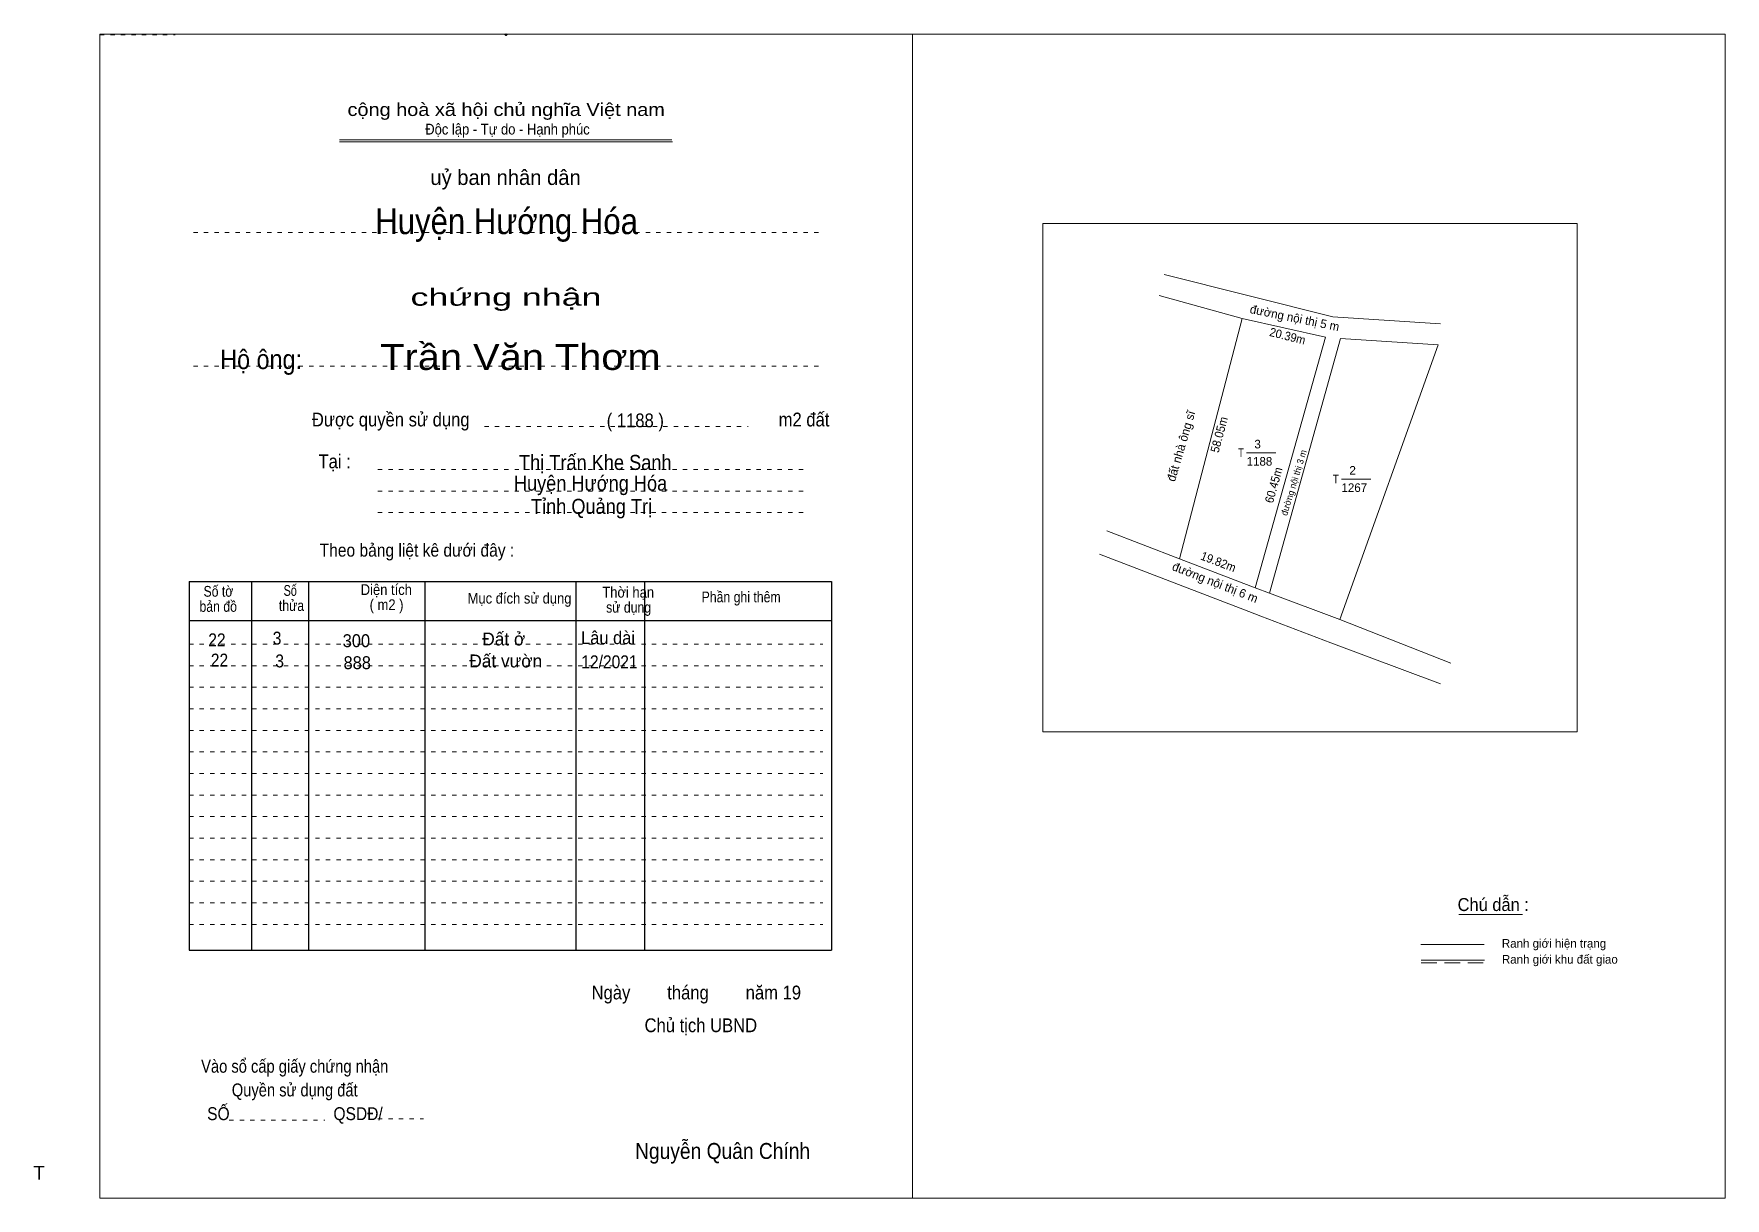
# Model space of a CAD drawing. Header units: centimetres. Extents: x -1.7 to 37.5, y -0.6 to 26.4.
import ezdxf
from ezdxf.enums import TextEntityAlignment as Align

# ---------------------------------------------------------------- set-up
doc = ezdxf.new("R2010")
doc.units = ezdxf.units.CM
doc.header["$LTSCALE"] = 0.12
doc.header["$PDMODE"] = 32
doc.header["$PDSIZE"] = 0.06
doc.linetypes.add('DOTTED', pattern=[1.5, 0.3, -1.2])
doc.linetypes.add('MEDIUM_DASHED', pattern=[4.5, 3, -1.5])
for name, color, linetype, lineweight in [('1', 7, 'DOTTED', 13), ('10', 7, 'Continuous', 13), ('13', 7, 'Continuous', 13), ('2', 7, 'Continuous', 13), ('22', 7, 'Continuous', 13), ('3', 7, 'Continuous', 13)]:
    doc.layers.add(name, color=color, linetype=linetype, lineweight=lineweight)
for name, color, linetype in [('32', 7, 'Continuous'), ('34', 7, 'Continuous'), ('50', 7, 'Continuous')]:
    doc.layers.add(name, color=color, linetype=linetype)

msp = doc.modelspace()

# ---------------------------------------------------------------- linework, layer by layer
at = {"layer": '1', "linetype": 'Continuous'}
for p, q in [((-0.16, 26.41), (-0.16, 24.71)), ((5.4, 23.96), (13.11, 23.96)), ((5.4, 23.91), (13.12, 23.91))]:
    msp.add_line(p, q, dxfattribs=at)
at = {"layer": '1'}
for p, q in [((-0.16, 26.39), (1.59, 26.39)), ((1.59, 26.41), (3.34, 26.41)), ((2.01, 21.81), (16.51, 21.81)), ((8.76, 17.31), (14.88, 17.31)), ((6.29, 16.31), (16.23, 16.31)), ((6.29, 15.81), (16.23, 15.81)), ((6.29, 15.31), (16.23, 15.31)), ((1.91, 12.26), (16.61, 12.26)), ((1.91, 11.76), (16.61, 11.76)), ((1.91, 11.26), (16.61, 11.26)), ((1.91, 10.76), (16.61, 10.76)), ((1.91, 10.26), (16.61, 10.26)), ((1.91, 9.76), (16.61, 9.76)), ((1.91, 9.26), (16.61, 9.26)), ((1.91, 8.76), (16.61, 8.76)), ((1.91, 8.26), (16.61, 8.26)), ((1.91, 7.76), (16.61, 7.76)), ((1.91, 7.26), (16.61, 7.26)), ((1.91, 6.76), (16.61, 6.76)), ((1.91, 6.26), (16.61, 6.26)), ((1.91, 5.76), (16.61, 5.76)), ((2.84, 1.22), (5.06, 1.22)), ((6.29, 1.25), (7.35, 1.25))]:
    msp.add_line(p, q, dxfattribs=at)
at = {"layer": '1', "linetype": 'Continuous', "lineweight": 25}
for p, q in [((1.91, 13.71), (16.81, 13.71)), ((1.91, 13.71), (1.91, 5.16)), ((3.36, 13.71), (3.36, 5.16)), ((4.68, 13.71), (4.68, 5.16)), ((7.38, 13.71), (7.38, 5.16)), ((10.88, 13.71), (10.88, 5.16)), ((12.47, 13.71), (12.47, 5.16)), ((16.81, 13.71), (16.81, 5.16)), ((1.91, 12.81), (16.81, 12.81)), ((1.91, 5.16), (16.81, 5.16))]:
    msp.add_line(p, q, dxfattribs=at)
at = {"layer": '1', "linetype": 'Continuous'}
msp.add_lwpolyline([(21.71, 22.02), (34.11, 22.02), (34.11, 10.23), (21.71, 10.23)], close=True, dxfattribs=at)
at = {"layer": '1'}
msp.add_point((9.26, 26.41), dxfattribs=at)
at = {"layer": '10'}
for p, q in [((28.44, 19.85), (24.53, 20.83)), ((28.62, 19.35), (26.97, 13.44)), ((30.88, 19.2), (28.6, 12.83)), ((26.97, 13.44), (28.6, 12.83)), ((28.6, 12.83), (31.18, 11.82)), ((28.39, 12.29), (30.94, 11.34))]:
    msp.add_line(p, q, dxfattribs=at)
msp.add_lwpolyline([(23.03, 14.35), (26.49, 13.02), (26.77, 12.91), (28.39, 12.29)], dxfattribs=at)
at = {"layer": '13'}
for p, q in [((26.44, 16.7), (27.12, 16.7)), ((28.64, 16.09), (29.32, 16.09))]:
    msp.add_line(p, q, dxfattribs=at)
at = {"layer": '2'}
for p, q in [((31.36, 5.99), (32.84, 5.99)), ((30.48, 5.29), (31.95, 5.29)), ((30.49, 4.93), (31.96, 4.93))]:
    msp.add_line(p, q, dxfattribs=at)
at = {"layer": '2', "linetype": 'MEDIUM_DASHED'}
msp.add_line((30.49, 4.87), (31.96, 4.87), dxfattribs=at)
at = {"layer": '22'}
for p, q in [((26.34, 19.81), (24.41, 20.35)), ((26.34, 19.81), (24.88, 14.24)), ((28.44, 19.85), (30.94, 19.69)), ((28.62, 19.35), (30.88, 19.2)), ((23.2, 14.89), (24.88, 14.24)), ((26.64, 13.57), (24.88, 14.24)), ((26.64, 13.57), (26.97, 13.44))]:
    msp.add_line(p, q, dxfattribs=at)
msp.add_lwpolyline([(26.34, 19.81), (28.27, 19.38), (26.64, 13.57)], dxfattribs=at)
at = {"layer": '3'}
msp.add_line((18.69, 26.41), (18.69, -0.59), dxfattribs=at)
at = {"layer": '3', "linetype": 'DOTTED'}
msp.add_line((2.01, 18.71), (16.51, 18.71), dxfattribs=at)
at = {"layer": '3'}
for points in [[(18.69, 26.41), (-0.16, 26.41), (-0.16, -0.59), (18.69, -0.59)], [(18.69, -0.59), (37.54, -0.59), (37.54, 26.41), (18.69, 26.41)]]:
    msp.add_lwpolyline(points, dxfattribs=at)

# ---------------------------------------------------------------- texts
at = {"layer": '1'}
for s, height, width, p in [('cộng hoà xã hội chủ nghĩa Việt nam', 0.3, 1.15, (9.265, 24.51)), ('Độc lập - Tự do - Hạnh phúc', 0.25, 0.9, (9.295, 24.08)), ('chứng nhận', 0.4, 1.55, (9.26, 20.11)), ('Được quyền sử dụng                                                                   m2 đất', 0.32, 0.9, (10.76, 17.31)), ('Tại :', 0.32, 0.9, (5.285, 16.34)), ('Theo bảng liệt kê dưới đây :', 0.3, 0.9, (7.195, 14.29)), ('Số tờ', 0.25, 0.85, (2.59, 13.36)), ('Số ', 0.25, 0.75, (4.29, 13.38)), ('Diện tích', 0.25, 0.9, (6.485, 13.4)), ('Mục đích sử dụng', 0.25, 0.9, (9.575, 13.2)), ('Thời hạn', 0.25, 0.9, (12.095, 13.34)), ('Phần ghi thêm', 0.25, 0.85, (14.715, 13.23)), ('bản đồ', 0.25, 0.85, (2.585, 13.01)), ('thửa', 0.25, 0.85, (4.285, 13.03)), ('( m2 )', 0.25, 0.9, (6.49, 13.05)), ('sử dụng', 0.25, 0.85, (12.105, 12.99)), ('Ngày        tháng        năm 19', 0.32, 0.9, (13.675, 4.02)), ('Chủ tịch UBND', 0.32, 0.9, (13.78, 3.26)), ('Vào sổ cấp giấy chứng nhận', 0.3, 0.85, (4.36, 2.32)), ('Quyền sử dụng đất', 0.3, 0.85, (4.36, 1.77)), ('SỐ                        QSDĐ/', 0.3, 0.9, (4.365, 1.22))]:
    msp.add_text(s, height=height, dxfattribs=dict(at, width=width)).set_placement(p, align=Align.CENTER)
msp.add_text('uỷ ban nhân dân', height=0.35, dxfattribs=at).set_placement((9.25, 22.91), align=Align.CENTER)
at = {"layer": '13'}
for s, p in [('3', (26.62, 16.8)), ('1188', (26.44, 16.4)), ('1267', (28.64, 15.79))]:
    msp.add_text(s, height=0.2, dxfattribs=at).set_placement(p)
for s, width, p in [('T', 0.85, (26.24, 16.6)), ('T', 0.85, (28.44, 15.99)), ('2', 1.05, (28.82, 16.19))]:
    msp.add_text(s, height=0.2, dxfattribs=dict(at, width=width)).set_placement(p)
at = {"layer": '2'}
for s, height, width, p in [('Trần Văn Thơm', 0.6, 1.15, (9.595, 18.62)), ('3', 0.3, 0.9, (3.95, 12.25)), ('Lâu dài ', 0.3, 0.95, (11.68, 12.26)), ('22', 0.3, 0.9, (2.555, 12.21)), ('300', 0.3, 0.95, (5.79, 12.19)), ('22', 0.3, 0.9, (2.615, 11.74)), ('3', 0.3, 0.9, (4.01, 11.72)), ('888', 0.3, 0.95, (5.81, 11.68)), ('12/2021', 0.3, 0.9, (11.66, 11.7)), ('Chú dẫn :', 0.3, 0.95, (32.16, 6.07)), ('Nguyễn Quân Chính', 0.37, 0.9, (14.285, 0.32))]:
    msp.add_text(s, height=height, dxfattribs=dict(at, width=width)).set_placement(p, align=Align.CENTER)
for s, height, p in [('Đất ở ', 0.3, (9.265, 12.23)), ('Đất vườn ', 0.3, (9.31, 11.72)), ('Ranh giới hiện trạng', 0.2, (33.57, 5.22)), ('Ranh giới khu đất giao', 0.2, (33.705, 4.85))]:
    msp.add_text(s, height=height, dxfattribs=at).set_placement(p, align=Align.CENTER)
at = {"layer": '22'}
for s, height, rotation, p in [('đường nội thị 5 m', 0.1999, 348.431, (27.535, 19.7292)), ('đất nhà ông sĩ', 0.1999, 73.559, (25.0141, 16.8267)), ('đường nội thị 3 m', 0.15, 72.999, (27.6061, 15.9831)), ('đường nội thị 6 m', 0.2, 338.506, (25.6734, 13.598))]:
    msp.add_text(s, height=height, rotation=rotation, dxfattribs=at).set_placement(p, align=Align.CENTER)
at = {"layer": '32'}
msp.add_text('T', height=0.32, dxfattribs=at).set_placement((-1.44, -0.16), align=Align.RIGHT)
at = {"layer": '34', "width": 0.9}
for s, height, p in [('Huyện Hướng Hóa ', 0.6, (9.375, 21.77)), ('Hộ ông:', 0.45, (3.58, 18.64)), ('( 1188 )', 0.32, (12.26, 17.29)), ('Thị Trấn Khe Sanh ', 0.35, (11.39, 16.3)), ('Huyện Hướng Hóa ', 0.35, (11.28, 15.82)), ('Tỉnh Quảng Trị', 0.35, (11.245, 15.28))]:
    msp.add_text(s, height=height, dxfattribs=at).set_placement(p, align=Align.CENTER)
at = {"layer": '50', "width": 0.95}
for s, rotation, p in [('20.39m', 345.977, (27.3658, 19.3087)), ('58.05m', 74.994, (25.8983, 17.0941)), ('60.45m', 74.357, (27.1629, 15.923)), ('19.82m', 339.068, (25.7493, 14.0773))]:
    msp.add_text(s, height=0.2, rotation=rotation, dxfattribs=at).set_placement(p, align=Align.CENTER)

doc.saveas('drawing.dxf')
